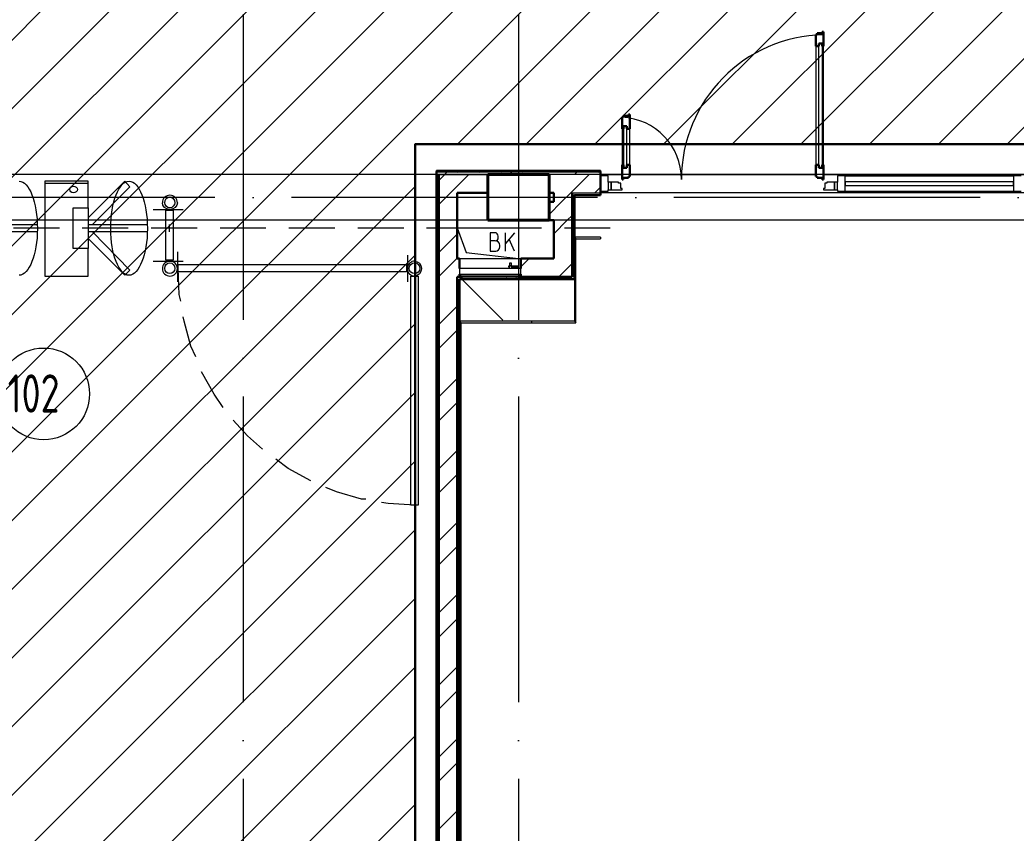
# Model space of a CAD drawing. Header units: millimetres. Extents: x -259809 to 472825, y -397243 to 31861.
# Drawn here: x -31864 to -25354, y -370839 to -365522 of the extents above; entities that cross this region are included whole.
import ezdxf

# ---------------------------------------------------------------- set-up
doc = ezdxf.new("R2010")
doc.units = ezdxf.units.MM
for name, pattern in [('ADSK_Линия сетки', [25, 20, -2.5, 0, -2.5]), ('ADSK_Сверху', [450, 300, -150]), ('ADSK_Штриховая_ш3 п1_5', [4.5, 3, -1.5])]:
    doc.linetypes.add(name, pattern=pattern)
for name, color, linetype, lineweight in [('PDF _Геометрия', 252, 'Continuous', 9), ('Витраж', 252, 'Continuous', 9), ('Двери', 252, 'Continuous', 9), ('Линии', 7, 'Continuous', 9), ('лс', 5, 'Continuous', 30), ('Марки помещений', 252, 'Continuous', 20), ('Несущие колонны', 252, 'Continuous', 18), ('Оборудование', 8, 'Continuous', 18), ('Ограждение', 252, 'Continuous', 9), ('Оси', 252, 'Continuous', 9), ('Панели витража', 252, 'Continuous', 9), ('Перекрытие', 252, 'Continuous', 18), ('Стены наружные', 252, 'Continuous', 18), ('Стены штриховка', 7, 'Continuous', 9)]:
    doc.layers.add(name, color=color, linetype=linetype, lineweight=lineweight)
doc.layers.add('Двери открывание', color=7, linetype='Continuous', lineweight=9, true_color=0xc0c0c0)
doc.styles.add('GOST Common_3', font='', dxfattribs={"height": 3.5})
doc.styles.get('GOST Common_3').set_extended_font_data('GOST 2.304 type A')
pattern_1 = [(0, (-32119.8, 94.4), (0, 600), []), (90, (-32119.8, 94.4), (-600, 4e-14), [])]

# ---------------------------------------------------------------- blocks, each defined once
blk = doc.blocks.new('1 этаж')
at = {"layer": 'Ограждение', "true_color": 0x636466}
h = blk.add_hatch(dxfattribs=at)
h.set_pattern_fill('FP_26', color=251, style=0, pattern_type=2)
h.set_pattern_definition(pattern_1)
h.paths.add_polyline_path([(-29140.8, -13825.3), (-28070.8, -13825.3), (-28070.8, -13820.3), (-29140.8, -13820.3)])
h = blk.add_hatch(dxfattribs=at)
h.set_pattern_fill('FP_25', color=251, style=0, pattern_type=2)
h.set_pattern_definition(pattern_1)
h.paths.add_polyline_path([(-28230.8, -14815.3), (-28230.8, -14265.3), (-28240.8, -14255.3), (-28240.8, -14805.3)])
h = blk.add_hatch(dxfattribs=at)
h.set_pattern_fill('FP_25', color=251, style=0, pattern_type=2)
h.set_pattern_definition(pattern_1)
h.paths.add_polyline_path([(-28980.8, -14815.3), (-28230.8, -14815.3), (-28240.8, -14805.3), (-28990.8, -14805.3)])
h = blk.add_hatch(dxfattribs=at)
h.set_pattern_fill('FP_25', color=251, style=0, pattern_type=2)
h.set_pattern_definition(pattern_1)
h.paths.add_polyline_path([(-28990.8, -20145.3), (-28980.8, -20145.3), (-28980.8, -20045.3), (-28990.8, -20045.3)])
h.paths.add_polyline_path([(-28990.8, -19965.3), (-28980.8, -19965.3), (-28980.8, -14815.3), (-28990.8, -14805.3), (-28990.8, -19853.7)])
at = {"color": 251, "lineweight": 18, "true_color": 0x636466}
for p, q in [((-29005.8, -14195.3), (-28948.3, -14356.4)), ((-29005.8, -14195.3), (-28605.8, -14195.3)), ((-28761.4, -14226.1), (-28791.4, -14226.1)), ((-28791.4, -14226.1), (-28791.4, -14346.1)), ((-28738, -14259.4), (-28738, -14249.4)), ((-28631.4, -14226.1), (-28691.4, -14297.6)), ((-28691.4, -14346.1), (-28691.4, -14226.1)), ((-28605.8, -14195.3), (-28605.8, -14395.3)), ((-28758, -14279.4), (-28791.4, -14279.4)), ((-28728, -14319.4), (-28728, -14309.4)), ((-28631.4, -14346.1), (-28667.3, -14268.9)), ((-28948.3, -14356.4), (-28605.8, -14395.3)), ((-28791.4, -14346.1), (-28754.7, -14346.1))]:
    blk.add_line(p, q, dxfattribs=at)
for centre, radius, start, end in [((-28761.4, -14249.4), 23.3, 0, 90), ((-28758, -14259.4), 20, 270, 0), ((-28758, -14309.4), 30, 0, 90), ((-28754.7, -14319.4), 26.7, 270, 0)]:
    blk.add_arc(centre, radius, start, end, dxfattribs=at)
at = {"layer": 'PDF _Геометрия', "color": 251, "true_color": 0x636466}
for p, q in [((-31417.3, -13905.5), (-31700.4, -13905.5)), ((-30992.6, -14074.3), (-30796.5, -14074.3)), ((-32136.1, -14172.3), (-31749.4, -14172.3)), ((-31417.3, -14172.3), (-31030.7, -14172.3)), ((-30889.1, -14172.3), (-30889.1, -14221.3)), ((-31749.4, -14221.3), (-32136.1, -14221.3)), ((-31030.7, -14221.3), (-31417.3, -14221.3)), ((-30834.6, -14352), (-30834.6, -14548)), ((-29331.8, -14373.8), (-29331.8, -14548)), ((-30992.6, -14411.9), (-30796.5, -14411.9))]:
    blk.add_line(p, q, dxfattribs=at)
at = {"layer": 'PDF _Геометрия', "color": 251, "true_color": 0x636466, "flags": 128}
for points in [[(-31417.3, -14063.4), (-31417.3, -13889.2), (-31700.4, -13889.2), (-31700.4, -14509.9), (-31417.3, -14509.9), (-31417.3, -14330.2), (-31515.3, -14330.2), (-31515.3, -14063.4), (-31417.3, -14063.4), (-31417.3, -14330.2)], [(-31390.1, -14172.3), (-31145, -13927.3), (-31177.7, -13889.2), (-31417.3, -14128.7)], [(-30861.9, -14406.4), (-30910.9, -14406.4), (-30910.9, -14079.7), (-30861.9, -14079.7), (-30861.9, -14406.5)], [(-31390.1, -14221.3), (-31145, -14471.8), (-31177.7, -14504.5), (-31417.3, -14264.9)], [(-30829.2, -14433.7), (-29337.2, -14433.7), (-29337.2, -14482.7), (-30829.2, -14482.7), (-30829.2, -14433.7)], [(-30812.9, -14673.3), (-30823.8, -14629.7), (-30829.2, -14460.9)], [(-29261, -14509.9), (-29261, -16007.3), (-29310, -16007.3), (-29310, -14509.9), (-29261, -14509.9)], [(-30714.9, -15038.1), (-30747.5, -14967.3), (-30791.1, -14803.9), (-30796.5, -14776.7)], [(-30535.2, -15370.3), (-30595.1, -15283.1), (-30676.7, -15136.1)], [(-30279.2, -15642.5), (-30377.2, -15555.4), (-30469.8, -15451.9)], [(-29963.4, -15849.4), (-30110.4, -15767.8), (-30192.1, -15707.9)], [(-29604, -15969.2), (-29631.3, -15969.2), (-29794.6, -15920.2), (-29865.4, -15893)], [(-29282.8, -16007.3), (-29457, -15996.5), (-29500.6, -15991)]]:
    blk.add_lwpolyline(points, dxfattribs=at)
at = {"layer": 'PDF _Геометрия', "color": 251, "true_color": 0x636466}
for centre, start, end in [((-30883.9, -14030.5), 89.76027, 180.23973), ((-30883.9, -14030.5), 89.76027, 180.23973), ((-30883.4, -14030.5), 359.76027, 90.23973), ((-30883.4, -14030.5), 359.76027, 90.23973), ((-30883.9, -14460.7), 89.76027, 180.23973), ((-30883.9, -14460.7), 89.76027, 180.23973), ((-30883.4, -14460.7), 359.76027, 90.23973), ((-30883.4, -14460.7), 359.76027, 90.23973), ((-29283, -14460.7), 89.76027, 180.23973), ((-30883.9, -14461.1), 179.76027, 270.23973), ((-30883.9, -14461.1), 179.76027, 270.23973), ((-30883.4, -14461.1), 269.76027, 0.23973), ((-30883.4, -14461.1), 269.76027, 0.23973), ((-29283, -14461.1), 179.76027, 270.23973)]:
    blk.add_arc(centre, 48.8, start, end, dxfattribs=at)
for points in [[(-31869.2, -13889.2), (-31803.9, -13889.2), (-31749.4, -14025.3), (-31749.4, -14199.5)], [(-31537.1, -13943.6), (-31537.1, -13932.7), (-31526.2, -13921.8), (-31515.3, -13921.8)], [(-31515.3, -13921.8), (-31499, -13921.8), (-31488.1, -13932.7), (-31488.1, -13943.6)], [(-31270.3, -14199.5), (-31270.3, -14025.3), (-31215.8, -13889.2), (-31150.5, -13889.2)], [(-31150.5, -13889.2), (-31085.1, -13889.2), (-31030.7, -14025.3), (-31030.7, -14199.5)], [(-31515.3, -13965.4), (-31526.2, -13965.4), (-31537.1, -13954.5), (-31537.1, -13943.6)], [(-31488.1, -13943.6), (-31488.1, -13954.5), (-31499, -13965.4), (-31515.3, -13965.4)], [(-30916.3, -14030.7), (-30916.3, -14008.9), (-30905.4, -13992.6), (-30883.7, -13992.6)], [(-30916.3, -14030.7), (-30916.3, -14008.9), (-30905.4, -13992.6), (-30883.7, -13992.6)], [(-30883.7, -13992.6), (-30867.3, -13992.6), (-30851, -14008.9), (-30851, -14030.7)], [(-30883.7, -13992.6), (-30867.3, -13992.6), (-30851, -14008.9), (-30851, -14030.7)], [(-30883.7, -14074.3), (-30910.9, -14074.3), (-30932.7, -14052.5), (-30932.7, -14030.7)], [(-30883.7, -14074.3), (-30910.9, -14074.3), (-30932.7, -14052.5), (-30932.7, -14030.7)], [(-30883.7, -14063.4), (-30905.4, -14063.4), (-30916.3, -14047.1), (-30916.3, -14030.7)], [(-30883.7, -14063.4), (-30905.4, -14063.4), (-30916.3, -14047.1), (-30916.3, -14030.7)], [(-30834.6, -14030.7), (-30834.6, -14052.5), (-30856.4, -14074.3), (-30883.7, -14074.3)], [(-30851, -14030.7), (-30851, -14047.1), (-30867.3, -14063.4), (-30883.7, -14063.4)], [(-30834.6, -14030.7), (-30834.6, -14052.5), (-30856.4, -14074.3), (-30883.7, -14074.3)], [(-30851, -14030.7), (-30851, -14047.1), (-30867.3, -14063.4), (-30883.7, -14063.4)], [(-31749.4, -14199.5), (-31749.4, -14368.3), (-31803.9, -14504.5), (-31869.2, -14504.5)], [(-31150.5, -14504.5), (-31215.8, -14504.5), (-31270.3, -14368.3), (-31270.3, -14199.5)], [(-31030.7, -14199.5), (-31030.7, -14368.3), (-31085.1, -14504.5), (-31150.5, -14504.5)], [(-30916.3, -14460.9), (-30916.3, -14439.1), (-30905.4, -14422.8), (-30883.7, -14422.8)], [(-30916.3, -14460.9), (-30916.3, -14439.1), (-30905.4, -14422.8), (-30883.7, -14422.8)], [(-30883.7, -14422.8), (-30867.3, -14422.8), (-30851, -14439.1), (-30851, -14460.9)], [(-30883.7, -14422.8), (-30867.3, -14422.8), (-30851, -14439.1), (-30851, -14460.9)], [(-29320.9, -14460.9), (-29320.9, -14439.1), (-29304.5, -14422.8), (-29282.8, -14422.8)], [(-29282.8, -14411.9), (-29261, -14411.9), (-29239.2, -14433.7), (-29239.2, -14460.9)], [(-29282.8, -14422.8), (-29266.4, -14422.8), (-29250.1, -14439.1), (-29250.1, -14460.9)], [(-30883.7, -14493.6), (-30905.4, -14493.6), (-30916.3, -14477.2), (-30916.3, -14460.9)], [(-30883.7, -14493.6), (-30905.4, -14493.6), (-30916.3, -14477.2), (-30916.3, -14460.9)], [(-30851, -14460.9), (-30851, -14477.2), (-30867.3, -14493.6), (-30883.7, -14493.6)], [(-30851, -14460.9), (-30851, -14477.2), (-30867.3, -14493.6), (-30883.7, -14493.6)], [(-29282.8, -14493.6), (-29304.5, -14493.6), (-29320.9, -14477.2), (-29320.9, -14460.9)], [(-29239.2, -14460.9), (-29239.2, -14488.1), (-29261, -14509.9), (-29282.8, -14509.9)], [(-29250.1, -14460.9), (-29250.1, -14477.2), (-29266.4, -14493.6), (-29282.8, -14493.6)]]:
    blk.add_open_spline(points, degree=3, dxfattribs=at)
at = {"layer": 'Витраж', "color": 251, "lineweight": 18, "true_color": 0x636466, "extrusion": (0, 0, -1)}
for p, q in [((-28020.8, -13855.3), (-28070.8, -13855.3)), ((-28070.8, -13855.3), (-28070.8, -13955.3)), ((-28020.8, -13895.3), (-28020.8, -13855.3)), ((-26470.8, -13855.3), (-26520.8, -13855.3)), ((-26520.8, -13855.3), (-26520.8, -13895.3)), ((-26470.8, -13955.3), (-26470.8, -13855.3)), ((-25320.7, -13855.3), (-25370.7, -13855.3)), ((-25370.7, -13855.3), (-25370.7, -13955.3)), ((-28070.8, -13955.3), (-28020.8, -13955.3)), ((-28020.8, -13955.3), (-28020.8, -13945.3)), ((-26520.8, -13945.3), (-26520.8, -13955.3)), ((-26520.8, -13955.3), (-26470.8, -13955.3)), ((-25370.7, -13955.3), (-25320.7, -13955.3))]:
    blk.add_line(p, q, dxfattribs=at)
at = {"layer": 'Витраж', "color": 251, "true_color": 0x636466}
for p, q in [((-26470.8, -13855.3), (-25370.7, -13855.3)), ((-26470.8, -13955.3), (-25370.7, -13955.3))]:
    blk.add_line(p, q, dxfattribs=at)
at = {"layer": 'Двери', "color": 251, "lineweight": 30, "true_color": 0x636466}
for p, q in [((-26654.8, -12931.3), (-26662.8, -12931.3)), ((-26662.8, -12931.3), (-26662.8, -13007.3)), ((-26620.8, -12922.3), (-26654.8, -12922.3)), ((-26654.8, -12922.3), (-26654.8, -12931.3)), ((-26612.8, -12913.3), (-26620.8, -12913.3)), ((-26620.8, -12913.3), (-26620.8, -12922.3)), ((-26612.8, -13007.3), (-26612.8, -12913.3)), ((-26662.8, -13007.3), (-26642.8, -13007.3)), ((-26642.8, -13007.3), (-26642.8, -12989.3)), ((-26642.8, -12989.3), (-26621.8, -12989.3)), ((-26621.8, -12989.3), (-26621.8, -13007.3)), ((-26621.8, -13007.3), (-26612.8, -13007.3)), ((-27920.8, -13471.3), (-27928.8, -13471.3)), ((-27928.8, -13471.3), (-27928.8, -13547.3)), ((-27886.8, -13462.3), (-27920.8, -13462.3)), ((-27920.8, -13462.3), (-27920.8, -13471.3)), ((-27878.8, -13453.3), (-27886.8, -13453.3)), ((-27886.8, -13453.3), (-27886.8, -13462.3)), ((-27878.8, -13547.3), (-27878.8, -13453.3)), ((-27919.8, -13529.3), (-27919.8, -13547.3)), ((-27898.8, -13529.3), (-27919.8, -13529.3)), ((-27898.8, -13547.3), (-27898.8, -13529.3)), ((-27919.8, -13547.3), (-27928.8, -13547.3)), ((-27878.8, -13547.3), (-27898.8, -13547.3)), ((-27928.8, -13783.3), (-27928.8, -13877.3)), ((-27919.8, -13783.3), (-27928.8, -13783.3)), ((-27919.8, -13801.3), (-27919.8, -13783.3)), ((-27898.8, -13783.3), (-27898.8, -13801.3)), ((-27878.8, -13783.3), (-27898.8, -13783.3)), ((-27878.8, -13859.3), (-27878.8, -13783.3)), ((-26662.8, -13783.3), (-26662.8, -13859.3)), ((-26662.8, -13783.3), (-26642.8, -13783.3)), ((-26642.8, -13783.3), (-26642.8, -13801.3)), ((-26621.8, -13783.3), (-26612.8, -13783.3)), ((-26621.8, -13801.3), (-26621.8, -13783.3)), ((-26612.8, -13877.3), (-26612.8, -13783.3)), ((-27898.8, -13801.3), (-27919.8, -13801.3)), ((-27886.8, -13868.3), (-27886.8, -13859.3)), ((-27886.8, -13859.3), (-27878.8, -13859.3)), ((-26662.8, -13859.3), (-26654.8, -13859.3)), ((-26654.8, -13859.3), (-26654.8, -13868.3)), ((-26642.8, -13801.3), (-26621.8, -13801.3)), ((-27928.8, -13877.3), (-27920.8, -13877.3)), ((-27920.8, -13877.3), (-27920.8, -13868.3)), ((-27920.8, -13868.3), (-27886.8, -13868.3)), ((-26654.8, -13868.3), (-26620.8, -13868.3)), ((-26620.8, -13868.3), (-26620.8, -13877.3)), ((-26620.8, -13877.3), (-26612.8, -13877.3))]:
    blk.add_line(p, q, dxfattribs=at)
at = {"layer": 'Двери', "color": 251, "true_color": 0x636466}
for p, q in [((-26662.8, -13007.3), (-26662.8, -13783.3)), ((-26642.8, -13801.3), (-26642.8, -12989.3)), ((-26642.8, -12989.3), (-26621.8, -12989.3)), ((-26621.8, -12989.3), (-26621.8, -13801.3)), ((-26612.8, -13783.3), (-26612.8, -13007.3)), ((-27919.8, -13529.3), (-27919.8, -13801.3)), ((-27898.8, -13529.3), (-27919.8, -13529.3)), ((-27898.8, -13801.3), (-27898.8, -13529.3)), ((-27928.8, -13547.3), (-27928.8, -13783.3)), ((-27878.8, -13783.3), (-27878.8, -13547.3)), ((-27919.8, -13801.3), (-27898.8, -13801.3)), ((-26621.8, -13801.3), (-26642.8, -13801.3)), ((-28020.8, -13895.3), (-28020.8, -13945.3)), ((-28000.8, -13895.3), (-28020.8, -13895.3)), ((-28000.8, -13945.3), (-28000.8, -13895.3)), ((-27951.8, -13895.3), (-28000.8, -13895.3)), ((-28000.8, -13895.3), (-28000.8, -13945.3)), ((-27951.8, -13903.3), (-27951.8, -13895.3)), ((-27937.8, -13903.3), (-27951.8, -13903.3)), ((-27937.8, -13937.3), (-27937.8, -13903.3)), ((-26589.8, -13903.3), (-26603.8, -13903.3)), ((-26603.8, -13903.3), (-26603.8, -13937.3)), ((-26589.8, -13895.3), (-26589.8, -13903.3)), ((-26540.8, -13895.3), (-26589.8, -13895.3)), ((-26520.8, -13895.3), (-26540.8, -13895.3)), ((-26540.8, -13895.3), (-26540.8, -13945.3)), ((-26540.8, -13945.3), (-26540.8, -13895.3)), ((-26520.8, -13945.3), (-26520.8, -13895.3)), ((-28020.8, -13945.3), (-28000.8, -13945.3)), ((-28000.8, -13945.3), (-27928.8, -13945.3)), ((-27928.8, -13937.3), (-27937.8, -13937.3)), ((-27928.8, -13945.3), (-27928.8, -13937.3)), ((-26603.8, -13937.3), (-26612.8, -13937.3)), ((-26612.8, -13937.3), (-26612.8, -13945.3)), ((-26612.8, -13945.3), (-26540.8, -13945.3)), ((-26540.8, -13945.3), (-26520.8, -13945.3))]:
    blk.add_line(p, q, dxfattribs=at)
at = {"layer": 'Двери открывание', "color": 251, "true_color": 0x636466}
for centre, radius, start, end in [((-26594.8, -13877.3), 946, 91.09026, 180), ((-27946.8, -13877.3), 406, 0, 87.45896)]:
    blk.add_arc(centre, radius, start, end, dxfattribs=at)
at = {"layer": 'Линии', "color": 251, "linetype": 'ADSK_Сверху', "ltscale": 100, "true_color": 0x636466}
for p, q in [((-15050.8, -13845.3), (-48260.8, -13845.3)), ((-15050.8, -14145.3), (-48260.8, -14145.3))]:
    blk.add_line(p, q, dxfattribs=at)
at = {"layer": 'Линии', "color": 251, "linetype": 'ADSK_Штриховая_ш3 п1_5', "ltscale": 100, "true_color": 0x636466}
blk.add_line((-40455.8, -14195.3), (-27895.8, -14195.3), dxfattribs=at)
at = {"layer": 'Марки помещений', "color": 251, "true_color": 0x636466}
blk.add_circle((-31708.5, -15280.3), 300, dxfattribs=at)
at = {"layer": 'Несущие колонны', "color": 251, "lineweight": 40, "true_color": 0x636466}
for p, q in [((-28805.8, -13845.3), (-28405.8, -13845.3)), ((-28805.8, -14145.3), (-28805.8, -13845.3)), ((-28405.8, -13845.3), (-28805.8, -13845.3)), ((-28405.8, -13845.3), (-28405.8, -14145.3)), ((-28805.8, -13965.3), (-28805.8, -14145.3)), ((-28405.8, -14145.3), (-28405.8, -13965.3)), ((-28405.8, -14145.3), (-28805.8, -14145.3)), ((-28805.8, -14145.3), (-28405.8, -14145.3))]:
    blk.add_line(p, q, dxfattribs=at)
at = {"layer": 'Несущие колонны', "color": 251, "true_color": 0x636466}
for p, q in [((-28805.8, -13845.3), (-28805.8, -13965.3)), ((-28405.8, -13965.3), (-28405.8, -13845.3))]:
    blk.add_line(p, q, dxfattribs=at)
at = {"layer": 'Оборудование', "color": 251, "true_color": 0x636466}
for p, q in [((-28662.1, -14444.9), (-28670.4, -14444.9)), ((-28670.4, -14444.9), (-28670.4, -14449.9)), ((-28670.4, -14449.9), (-28662.1, -14449.9)), ((-28667, -14444.4), (-28667, -14460.3)), ((-28647.7, -14444.4), (-28667, -14444.4)), ((-28663.4, -14442.5), (-28665.4, -14444.4)), ((-28663.4, -14425), (-28663.4, -14442.5)), ((-28651.2, -14425), (-28663.4, -14425)), ((-28651.2, -14442.5), (-28663.4, -14442.5)), ((-28606.7, -14444.9), (-28652.5, -14444.9)), ((-28652.5, -14449.9), (-28606.7, -14449.9)), ((-28651.2, -14442.5), (-28651.2, -14425)), ((-28649.2, -14444.4), (-28651.2, -14442.5)), ((-28647.7, -14460.3), (-28647.7, -14444.4)), ((-28606.7, -14449.9), (-28606.7, -14444.9)), ((-28990.8, -14460.3), (-28990.8, -14496.7)), ((-28590.8, -14460.3), (-28990.8, -14460.3)), ((-28990.8, -14515.3), (-28708, -14798.2)), ((-28989.9, -14497.6), (-28591.7, -14497.6)), ((-28983.8, -14497.6), (-28983.8, -14507.4)), ((-28982.8, -14508.3), (-28598.8, -14508.3)), ((-28971.8, -14509.8), (-28971.8, -14515.3)), ((-28971.8, -14515.3), (-28609.8, -14515.3)), ((-28687.3, -14515.3), (-28687.3, -14517.3)), ((-28618.8, -14517.3), (-28618.8, -14515.3)), ((-28609.8, -14515.3), (-28609.8, -14509.8)), ((-28597.8, -14507.4), (-28597.8, -14497.6)), ((-28590.8, -14496.7), (-28590.8, -14460.3)), ((-28687.3, -14517.3), (-28683.3, -14517.3)), ((-28622.8, -14517.3), (-28683.3, -14517.3)), ((-28622.8, -14517.3), (-28618.8, -14517.3))]:
    blk.add_line(p, q, dxfattribs=at)
for points, knots in [([(-28990.8, -14496.7), (-28990.8, -14496.8), (-28990.8, -14496.9), (-28990.7, -14497.2), (-28990.5, -14497.4), (-28990.4, -14497.5), (-28990.2, -14497.5), (-28990.1, -14497.6), (-28990, -14497.6), (-28989.9, -14497.6)], [-1, -1, -1, -1, -0.833333, -0.666667, -0.5, -0.333333, -0.25, -0.166667, 0, 0, 0, 0]), ([(-28983.8, -14507.4), (-28983.8, -14507.4), (-28983.8, -14507.6), (-28983.7, -14507.8), (-28983.6, -14508), (-28983.4, -14508.1), (-28983.3, -14508.2), (-28983.2, -14508.2), (-28983.1, -14508.3), (-28982.9, -14508.3), (-28982.8, -14508.3)], [-1, -1, -1, -1, -0.833333, -0.666667, -0.541667, -0.416667, -0.333333, -0.25, -0.166667, 0, 0, 0, 0]), ([(-28973.3, -14508.3), (-28973.2, -14508.3), (-28973, -14508.3), (-28972.7, -14508.4), (-28972.6, -14508.5), (-28972.4, -14508.6), (-28972.2, -14508.8), (-28972.1, -14508.9), (-28972, -14509.1), (-28971.9, -14509.3), (-28971.8, -14509.5), (-28971.8, -14509.7), (-28971.8, -14509.8)], [-1, -1, -1, -1, -0.833333, -0.75, -0.666667, -0.583333, -0.5, -0.416667, -0.333333, -0.25, -0.166667, 0, 0, 0, 0]), ([(-28609.8, -14509.8), (-28609.8, -14509.7), (-28609.8, -14509.5), (-28609.7, -14509.3), (-28609.6, -14509.1), (-28609.5, -14508.9), (-28609.4, -14508.8), (-28609.2, -14508.6), (-28609, -14508.5), (-28608.9, -14508.4), (-28608.6, -14508.3), (-28608.4, -14508.3), (-28608.3, -14508.3)], [0, 0, 0, 0, 0.166667, 0.25, 0.333333, 0.416667, 0.5, 0.583333, 0.666667, 0.75, 0.833333, 1, 1, 1, 1]), ([(-28598.8, -14508.3), (-28598.7, -14508.3), (-28598.5, -14508.3), (-28598.4, -14508.2), (-28598.3, -14508.2), (-28598.2, -14508.1), (-28598, -14508), (-28597.9, -14507.8), (-28597.8, -14507.6), (-28597.8, -14507.4), (-28597.8, -14507.4)], [0, 0, 0, 0, 0.166667, 0.25, 0.333333, 0.416667, 0.541667, 0.666667, 0.833333, 1, 1, 1, 1]), ([(-28591.7, -14497.6), (-28591.6, -14497.6), (-28591.5, -14497.6), (-28591.4, -14497.5), (-28591.2, -14497.5), (-28591.1, -14497.4), (-28590.9, -14497.2), (-28590.8, -14496.9), (-28590.8, -14496.8), (-28590.8, -14496.7)], [0, 0, 0, 0, 0.166667, 0.25, 0.333333, 0.5, 0.666667, 0.833333, 1, 1, 1, 1])]:
    blk.add_open_spline(points, degree=3, knots=knots, dxfattribs=at)
at = {"layer": 'Ограждение', "color": 251, "true_color": 0x636466}
for p, q in [((-29140.8, -13825.3), (-29140.8, -13820.3)), ((-28070.8, -13820.3), (-29140.8, -13820.3)), ((-28070.8, -13820.3), (-28070.8, -13825.3)), ((-28070.8, -14255.3), (-28240.8, -14255.3)), ((-28240.8, -14255.3), (-28230.8, -14265.3)), ((-28070.8, -14255.3), (-28070.8, -14265.3)), ((-28230.8, -14265.3), (-28070.8, -14265.3)), ((-28230.8, -14815.3), (-28230.8, -14265.3)), ((-28240.8, -14530.3), (-28240.8, -14805.3)), ((-28240.8, -14805.3), (-28990.8, -14805.3)), ((-28990.8, -14805.3), (-28980.8, -14815.3)), ((-28980.8, -14815.3), (-28230.8, -14815.3)), ((-28980.8, -19965.3), (-28980.8, -14815.3)), ((-28240.8, -14805.3), (-28230.8, -14815.3))]:
    blk.add_line(p, q, dxfattribs=at)
at = {"layer": 'Оси', "color": 251, "linetype": 'ADSK_Линия сетки', "ltscale": 100, "true_color": 0x636466}
for p, q in [((-30405.8, 32205.3), (-30405.8, -33771.4)), ((-28605.8, 32205.3), (-28605.8, -33771.4)), ((4411.5, -13995.3), (-72528.1, -13995.3))]:
    blk.add_line(p, q, dxfattribs=at)
at = {"layer": 'Панели витража', "color": 251, "lineweight": 18, "true_color": 0x636466}
for p, q in [((-25370.7, -13892.8), (-26470.8, -13892.8)), ((-26470.8, -13892.8), (-26470.8, -13917.8)), ((-26470.8, -13917.8), (-25370.7, -13917.8)), ((-25370.7, -13917.8), (-25370.7, -13892.8))]:
    blk.add_line(p, q, dxfattribs=at)
at = {"layer": 'Перекрытие', "color": 251, "ltscale": 100, "true_color": 0x636466}
for p, q in [((-29005.8, -14195.3), (-28605.8, -14195.3)), ((-28605.8, -14195.3), (-28605.8, -14395.3))]:
    blk.add_line(p, q, dxfattribs=at)
at = {"layer": 'Стены наружные', "color": 251, "lineweight": 30, "true_color": 0x636466}
for p, q in [((-29140.8, -13825.3), (-29140.8, -20130.3)), ((-28070.8, -13825.3), (-29140.8, -13825.3)), ((-29125.8, -20145.3), (-29125.8, -13845.3)), ((-28805.8, -13845.3), (-28405.8, -13845.3)), ((-28070.8, -13980.3), (-28070.8, -13825.3)), ((-29005.8, -13965.3), (-28805.8, -13965.3)), ((-29005.8, -14395.3), (-29005.8, -13965.3)), ((-28405.8, -13965.3), (-28375.8, -13965.3)), ((-28375.8, -13965.3), (-28375.8, -14025.3)), ((-28255.8, -13965.3), (-28255.8, -14515.3)), ((-28240.8, -13980.3), (-28070.8, -13980.3)), ((-28240.8, -14530.3), (-28240.8, -13980.3)), ((-28375.8, -14025.3), (-28405.8, -14025.3)), ((-28405.8, -14025.3), (-28405.8, -14145.3)), ((-28405.8, -14145.3), (-28375.8, -14145.3)), ((-28375.8, -14145.3), (-28375.8, -14395.3)), ((-28990.8, -14395.3), (-29005.8, -14395.3)), ((-28990.8, -14460.3), (-28990.8, -14395.3)), ((-28375.8, -14395.3), (-28590.8, -14395.3)), ((-28590.8, -14395.3), (-28590.8, -14460.3)), ((-29005.8, -19970.3), (-29005.8, -14515.3)), ((-28971.8, -14515.3), (-29005.8, -14515.3)), ((-28990.8, -14515.3), (-28990.8, -14496.9)), ((-28255.8, -14515.3), (-28609.8, -14515.3)), ((-28590.8, -14496.9), (-28590.8, -14515.3)), ((-28990.8, -19965.3), (-28990.8, -14530.3)), ((-28990.8, -14530.3), (-28240.8, -14530.3))]:
    blk.add_line(p, q, dxfattribs=at)
at = {"layer": 'Стены наружные', "color": 251, "linetype": 'Continuous', "lineweight": 9, "true_color": 0x636466}
for p, q in [((-29140.8, -13826.4), (-29139.7, -13825.3)), ((-29125.8, -13884.2), (-29086.9, -13845.3)), ((-29089, -13845.3), (-29074, -13830.3)), ((-29074, -13830.3), (-29069, -13825.3)), ((-29049.7, -13965.3), (-28929.7, -13845.3)), ((-29003.3, -13830.3), (-28998.3, -13825.3)), ((-28932.6, -13830.3), (-28927.6, -13825.3)), ((-28861.9, -13830.3), (-28856.9, -13825.3)), ((-28791.1, -13830.3), (-28786.1, -13825.3)), ((-28720.4, -13830.3), (-28715.4, -13825.3)), ((-28664.7, -13845.3), (-28649.7, -13830.3)), ((-28649.7, -13830.3), (-28644.7, -13825.3)), ((-28579, -13830.3), (-28574, -13825.3)), ((-28508.3, -13830.3), (-28503.3, -13825.3)), ((-28437.6, -13830.3), (-28432.6, -13825.3)), ((-28366.9, -13830.3), (-28361.9, -13825.3)), ((-28296.2, -13830.3), (-28291.2, -13825.3)), ((-28263.9, -13965.3), (-28143.9, -13845.3)), ((-28240.5, -13845.3), (-28225.5, -13830.3)), ((-28225.5, -13830.3), (-28220.5, -13825.3)), ((-28154.8, -13830.3), (-28149.8, -13825.3)), ((-28084, -13830.3), (-28079, -13825.3)), ((-29140.8, -13897.1), (-29125.8, -13882.1)), ((-28106.8, -13965.3), (-28070.8, -13929.3)), ((-29125.8, -14041.4), (-29049.7, -13965.3)), ((-28323.9, -14025.3), (-28263.9, -13965.3)), ((-28405.8, -14107.2), (-28323.9, -14025.3)), ((-28286.8, -14145.3), (-28255.8, -14114.3)), ((-28375.8, -14234.3), (-28286.8, -14145.3)), ((-29125.8, -14355.7), (-29005.8, -14235.7)), ((-29140.8, -14321.4), (-29125.8, -14306.4)), ((-29125.8, -14512.9), (-29005.8, -14392.9)), ((-28590.8, -14449.3), (-28536.8, -14395.3)), ((-28342.5, -14515.3), (-28255.8, -14428.6)), ((-28519.8, -14530.3), (-28519.8, -14515.3)), ((-29125.8, -14827.2), (-29005.8, -14707.2)), ((-29140.8, -14745.7), (-29125.8, -14730.7)), ((-29125.8, -14984.3), (-29005.8, -14864.3)), ((-29140.8, -15169.9), (-29125.8, -15154.9)), ((-29125.8, -15298.6), (-29005.8, -15178.6)), ((-29125.8, -15455.8), (-29005.8, -15335.8)), ((-29140.8, -15594.2), (-29125.8, -15579.2)), ((-29125.8, -15770.1), (-29005.8, -15650.1)), ((-29125.8, -15927.3), (-29005.8, -15807.3)), ((-29140.8, -16018.4), (-29125.8, -16003.4)), ((-29125.8, -16241.6), (-29005.8, -16121.6)), ((-29125.8, -16398.7), (-29005.8, -16278.7)), ((-29140.8, -16442.7), (-29125.8, -16427.7)), ((-29125.8, -16713), (-29005.8, -16593)), ((-29125.8, -16870.2), (-29005.8, -16750.2)), ((-29140.8, -16867), (-29125.8, -16852)), ((-29125.8, -17184.5), (-29005.8, -17064.5)), ((-29125.8, -17341.6), (-29005.8, -17221.6)), ((-29140.8, -17291.2), (-29125.8, -17276.2)), ((-29125.8, -17656), (-29005.8, -17536)), ((-29140.8, -17715.5), (-29125.8, -17700.5)), ((-29125.8, -17813.1), (-29005.8, -17693.1)), ((-29125.8, -18127.4), (-29005.8, -18007.4)), ((-29140.8, -18139.8), (-29125.8, -18124.8))]:
    blk.add_line(p, q, dxfattribs=at)
at = {"layer": 'Стены наружные', "color": 251, "true_color": 0x636466}
for p, q in [((-28805.8, -13965.3), (-28805.8, -13845.3)), ((-28405.8, -13845.3), (-28405.8, -13965.3)), ((-28070.8, -13845.3), (-27928.8, -13845.3)), ((-27878.8, -13845.3), (-26662.8, -13845.3)), ((-26612.8, -13845.3), (-23020.8, -13845.3)), ((-23030.8, -13965.3), (-28070.8, -13965.3)), ((-28990.8, -14395.3), (-28590.8, -14395.3))]:
    blk.add_line(p, q, dxfattribs=at)
at = {"layer": 'Стены штриховка', "color": 251, "true_color": 0x636466}
for p, q in [((-28070.8, -13830.3), (-29140.8, -13830.3)), ((-29140.8, -13845.3), (-28805.8, -13845.3)), ((-28070.8, -13845.3), (-28405.8, -13845.3)), ((-28255.8, -13965.3), (-28070.8, -13965.3)), ((-28240.8, -13980.3), (-28255.8, -13980.3))]:
    blk.add_line(p, q, dxfattribs=at)
at = {"layer": 'Марки помещений', "color": 251, "true_color": 0x636466, "style": 'GOST Common_3', "width": 0.9}
blk.add_text('102', height=250, dxfattribs=at).set_placement((-31943.4, -15402.6))

msp = doc.modelspace()

# ---------------------------------------------------------------- hatches: boundary and pattern name
at = {"layer": 'лс', "lineweight": 5}
h = msp.add_hatch(dxfattribs=at)
h.set_pattern_fill('ANSI31', color=4, scale=100)
h.set_pattern_definition([(45, (7e-12, 55557.13), (-224.5064, 224.5064), [])])
h.paths.add_polyline_path([(-29281.7, -366334.3), (-4405.2, -366334.3), (-4405.2, -364593), (-5981.9, -364593), (-5981.9, -364588.7), (-8829.6, -364588.7), (-8829.6, -364591.6), (-30595.5, -364591.6), (-30595.5, -358232.4), (-32731.9, -358232.4), (-32731.9, -364572.7), (-40514.3, -364572.7), (-40514.3, -366445.8), (-39730, -366445.8), (-39730, -369715.4), (-34251.2, -369715.4), (-34251.2, -372621.1), (-29281.7, -372621.1)])
edge = h.paths.add_edge_path(flags=16)
edge.add_ellipse((-39267.7, -365126.6), major_axis=(911.9, 0), ratio=0.29514, start_angle=0, end_angle=360)
h.paths.add_polyline_path([(-39746.2, -365398.8), (-38817.6, -365398.8), (-38817.6, -364890.3), (-39746.2, -364890.3)], flags=16)

# ---------------------------------------------------------------- linework, layer by layer
at = {"layer": 'лс', "color": 4, "lineweight": 30}
msp.add_lwpolyline([(-40514.3, -364572.7), (-32731.9, -364572.7), (-32731.9, -358232.4), (-30595.5, -358232.4), (-30595.5, -364591.6), (-8829.6, -364591.6), (-8829.6, -364588.7), (-5981.9, -364588.7), (-5981.9, -364593), (-4405.2, -364593), (-4405.2, -366334.3), (-29281.7, -366334.3), (-29281.7, -372621.1), (-34251.2, -372621.1), (-34251.2, -369715.4), (-39730, -369715.4), (-39730, -366445.8), (-40514.3, -366445.8)], close=True, dxfattribs=at)

# ---------------------------------------------------------------- block references
msp.add_blockref('1 этаж', (0, -352686.9))

doc.saveas('drawing.dxf')
